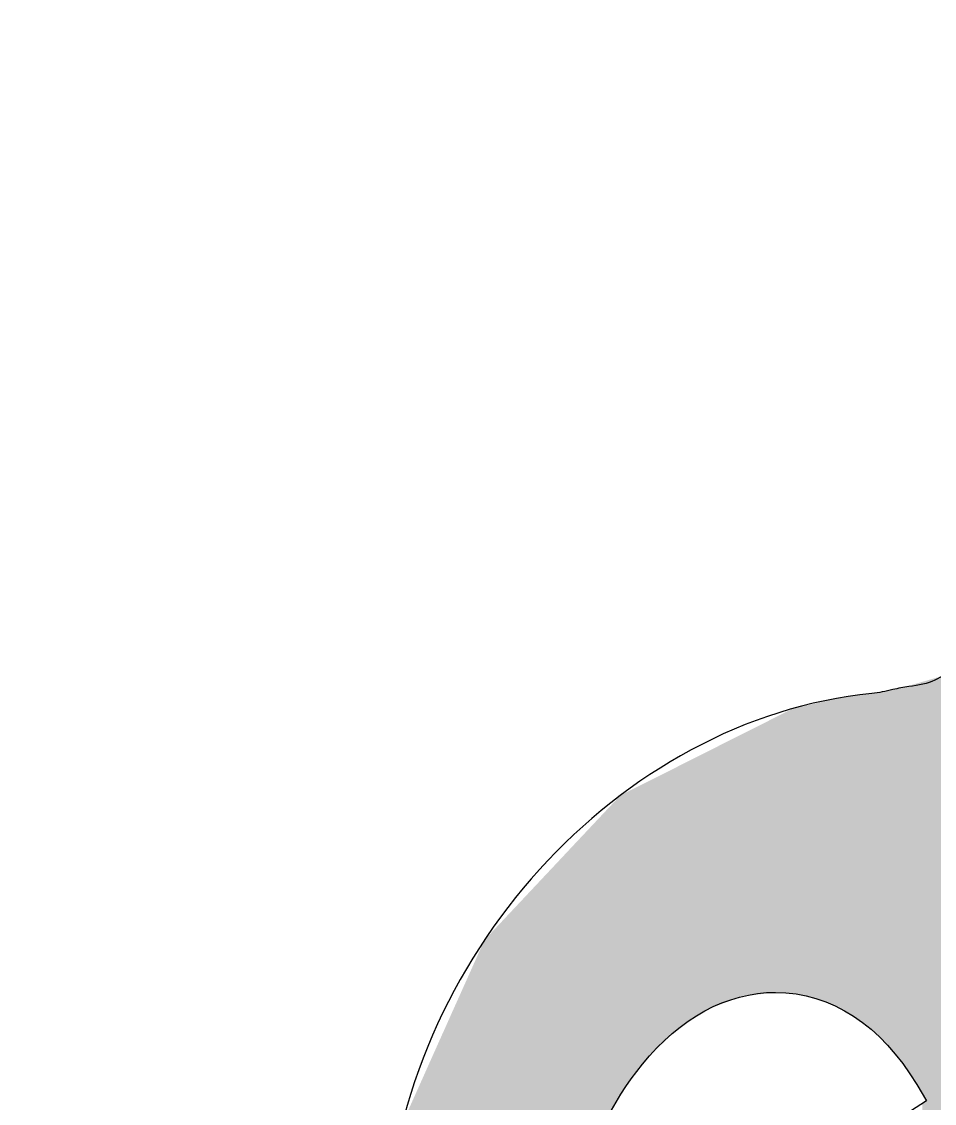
# Model space of a CAD drawing. Extents: x 274 to 390, y 552 to 644.
# Drawn here: x 273.97 to 297.15, y 616.78 to 644.26 of the extents above; entities that cross this region are included whole.
import ezdxf

# ---------------------------------------------------------------- set-up
doc = ezdxf.new("R2010")
doc.units = 0
doc.layers.add('LAYER_1', color=7, linetype='CONTINUOUS')

# ---------------------------------------------------------------- blocks, each defined once
blk = doc.blocks.new('*U1')
at = {"layer": 'LAYER_1', "color": 7}
for points in [[(296.937, 616.866), (296.84, 627.487), (296.937, 627.515)], [(296.94, 616.862), (296.937, 627.515), (296.94, 627.516)], [(296.937, 616.866), (296.937, 627.515), (296.94, 616.862)], [(297.349, 568.028), (296.94, 627.516), (297.349, 627.635)], [(296.94, 568.085), (296.94, 627.516), (297.349, 568.028)], [(295.774, 618.45), (295.704, 627.212), (295.774, 627.225)], [(295.807, 618.42), (295.774, 627.225), (295.807, 627.231)], [(295.774, 618.45), (295.774, 627.225), (295.807, 618.42)], [(295.846, 618.377), (295.807, 627.231), (295.846, 627.237)], [(295.807, 618.42), (295.807, 627.231), (295.846, 618.377)], [(295.853, 618.369), (295.846, 627.237), (295.853, 627.239)], [(295.846, 618.377), (295.846, 627.237), (295.853, 618.369)], [(295.88, 618.339), (295.853, 627.239), (295.88, 627.244)], [(295.853, 618.369), (295.853, 627.239), (295.88, 618.339)], [(295.904, 618.313), (295.88, 627.244), (295.904, 627.248)], [(295.88, 618.339), (295.88, 627.244), (295.904, 618.313)], [(295.911, 618.306), (295.904, 627.248), (295.911, 627.249)], [(295.904, 618.313), (295.904, 627.248), (295.911, 618.306)], [(295.945, 618.269), (295.911, 627.249), (295.945, 627.256)], [(295.911, 618.306), (295.911, 627.249), (295.945, 618.269)], [(295.992, 618.216), (295.945, 627.256), (295.992, 627.267)], [(295.945, 618.269), (295.945, 627.256), (295.992, 618.216)], [(296.011, 618.195), (295.992, 627.267), (296.011, 627.271)], [(295.992, 618.216), (295.992, 627.267), (296.011, 618.195)], [(296.025, 618.179), (296.011, 627.271), (296.025, 627.274)], [(296.011, 618.195), (296.011, 627.271), (296.025, 618.179)], [(296.092, 618.105), (296.025, 627.274), (296.092, 627.289)], [(296.025, 618.179), (296.025, 627.274), (296.092, 618.105)], [(296.103, 618.094), (296.092, 627.289), (296.103, 627.291)], [(296.092, 618.105), (296.092, 627.289), (296.103, 618.094)], [(296.117, 618.078), (296.103, 627.291), (296.117, 627.294)], [(296.103, 618.094), (296.103, 627.291), (296.117, 618.078)], [(296.122, 618.072), (296.117, 627.294), (296.122, 627.295)], [(296.117, 618.078), (296.117, 627.294), (296.122, 618.072)], [(296.146, 618.046), (296.122, 627.295), (296.146, 627.3)], [(296.122, 618.072), (296.122, 627.295), (296.146, 618.046)], [(296.182, 618.006), (296.146, 627.3), (296.182, 627.308)], [(296.146, 618.046), (296.146, 627.3), (296.182, 618.006)], [(296.2, 617.981), (296.182, 627.308), (296.2, 627.312)], [(296.182, 618.006), (296.182, 627.308), (296.2, 617.981)], [(296.219, 617.955), (296.2, 627.312), (296.219, 627.316)], [(296.2, 617.981), (296.2, 627.312), (296.219, 617.955)], [(296.235, 617.934), (296.219, 627.316), (296.235, 627.32)], [(296.219, 617.955), (296.219, 627.316), (296.235, 617.934)], [(296.322, 617.815), (296.235, 627.32), (296.322, 627.339)], [(296.235, 617.934), (296.235, 627.32), (296.322, 617.815)], [(296.333, 617.8), (296.322, 627.339), (296.333, 627.341)], [(296.322, 617.815), (296.322, 627.339), (296.333, 617.8)], [(296.357, 617.768), (296.333, 627.341), (296.357, 627.347)], [(296.333, 617.8), (296.333, 627.341), (296.357, 617.768)], [(296.367, 617.755), (296.357, 627.347), (296.367, 627.349)], [(296.357, 617.768), (296.357, 627.347), (296.367, 617.755)], [(296.391, 617.723), (296.367, 627.349), (296.391, 627.356)], [(296.367, 617.755), (296.367, 627.349), (296.391, 617.723)], [(296.413, 617.692), (296.391, 627.356), (296.413, 627.362)], [(296.391, 617.723), (296.391, 627.356), (296.413, 617.692)], [(296.441, 617.653), (296.413, 627.362), (296.441, 627.37)], [(296.413, 617.692), (296.413, 627.362), (296.441, 617.653)], [(296.485, 617.594), (296.441, 627.37), (296.485, 627.383)], [(296.441, 617.653), (296.441, 627.37), (296.485, 617.594)], [(296.502, 617.571), (296.485, 627.383), (296.502, 627.388)], [(296.485, 617.594), (296.485, 627.383), (296.502, 617.571)], [(296.53, 617.533), (296.502, 627.388), (296.53, 627.396)], [(296.502, 617.571), (296.502, 627.388), (296.53, 617.533)], [(296.582, 617.45), (296.53, 627.396), (296.582, 627.412)], [(296.53, 617.533), (296.53, 627.396), (296.582, 617.45)], [(296.627, 617.38), (296.582, 627.412), (296.627, 627.425)], [(296.582, 617.45), (296.582, 627.412), (296.627, 617.38)], [(296.661, 617.326), (296.627, 627.425), (296.661, 627.434)], [(296.627, 617.38), (296.627, 627.425), (296.661, 617.326)], [(296.693, 617.276), (296.661, 627.434), (296.693, 627.444)], [(296.661, 617.326), (296.661, 627.434), (296.693, 617.276)], [(296.705, 617.255), (296.693, 627.444), (296.705, 627.447)], [(296.693, 617.276), (296.693, 627.444), (296.705, 617.255)], [(296.723, 617.226), (296.705, 627.447), (296.723, 627.453)], [(296.705, 617.255), (296.705, 627.447), (296.723, 617.226)], [(296.792, 617.109), (296.723, 627.453), (296.792, 627.473)], [(296.723, 617.226), (296.723, 627.453), (296.792, 617.109)], [(296.84, 617.029), (296.792, 627.473), (296.84, 627.487)], [(296.792, 617.109), (296.792, 627.473), (296.84, 617.029)], [(296.84, 617.029), (296.84, 627.487), (296.937, 616.866)], [(294.168, 619.434), (294.124, 626.939), (294.168, 626.949)], [(294.229, 619.412), (294.168, 626.949), (294.229, 626.963)], [(294.168, 619.434), (294.168, 626.949), (294.229, 619.412)], [(294.268, 619.398), (294.229, 626.963), (294.268, 626.972)], [(294.229, 619.412), (294.229, 626.963), (294.268, 619.398)], [(294.361, 619.364), (294.268, 626.972), (294.361, 626.993)], [(294.268, 619.398), (294.268, 626.972), (294.361, 619.364)], [(294.361, 619.364), (294.361, 626.993), (294.363, 619.364)], [(294.363, 619.364), (294.361, 626.993), (294.363, 626.993)], [(294.403, 619.349), (294.363, 626.993), (294.403, 627.002)], [(294.363, 619.364), (294.363, 626.993), (294.403, 619.349)], [(294.518, 619.308), (294.403, 627.002), (294.518, 627.028)], [(294.403, 619.349), (294.403, 627.002), (294.518, 619.308)], [(294.542, 619.299), (294.518, 627.028), (294.542, 627.034)], [(294.518, 619.308), (294.518, 627.028), (294.542, 619.299)], [(294.546, 619.297), (294.542, 627.034), (294.546, 627.035)], [(294.542, 619.299), (294.542, 627.034), (294.546, 619.297)], [(294.631, 619.253), (294.546, 627.035), (294.631, 627.054)], [(294.546, 619.297), (294.546, 627.035), (294.631, 619.253)], [(294.663, 619.236), (294.631, 627.054), (294.663, 627.061)], [(294.631, 619.253), (294.631, 627.054), (294.663, 619.236)], [(294.698, 619.217), (294.663, 627.061), (294.698, 627.069)], [(294.663, 619.236), (294.663, 627.061), (294.698, 619.217)], [(294.703, 619.215), (294.698, 627.069), (294.703, 627.07)], [(294.698, 619.217), (294.698, 627.069), (294.703, 619.215)], [(294.756, 619.187), (294.703, 627.07), (294.756, 627.082)], [(294.703, 619.215), (294.703, 627.07), (294.756, 619.187)], [(294.76, 619.185), (294.756, 627.082), (294.76, 627.083)], [(294.756, 619.187), (294.756, 627.082), (294.76, 619.185)], [(294.836, 619.146), (294.76, 627.083), (294.836, 627.094)], [(294.76, 619.185), (294.76, 627.083), (294.836, 619.146)], [(294.845, 619.141), (294.836, 627.094), (294.845, 627.095)], [(294.836, 619.146), (294.836, 627.094), (294.845, 619.141)], [(294.985, 619.068), (294.845, 627.095), (294.985, 627.115)], [(294.845, 619.141), (294.845, 627.095), (294.985, 619.068)], [(295.017, 619.046), (294.985, 627.115), (295.017, 627.12)], [(294.985, 619.068), (294.985, 627.115), (295.017, 619.046)], [(295.137, 618.963), (295.017, 627.12), (295.137, 627.137)], [(295.017, 619.046), (295.017, 627.12), (295.137, 618.963)], [(295.163, 618.945), (295.137, 627.137), (295.163, 627.141)], [(295.137, 618.963), (295.137, 627.137), (295.163, 618.945)], [(295.199, 618.92), (295.163, 627.141), (295.199, 627.146)], [(295.163, 618.945), (295.163, 627.141), (295.163, 618.945)], [(295.163, 618.945), (295.163, 627.141), (295.163, 627.141)], [(295.163, 618.945), (295.163, 627.141), (295.199, 618.92)], [(295.29, 618.856), (295.199, 627.146), (295.29, 627.159)], [(295.199, 618.92), (295.199, 627.146), (295.29, 618.856)], [(295.312, 618.841), (295.29, 627.159), (295.312, 627.162)], [(295.29, 618.856), (295.29, 627.159), (295.312, 618.841)], [(295.333, 618.827), (295.312, 627.162), (295.333, 627.165)], [(295.312, 618.841), (295.312, 627.162), (295.333, 618.827)], [(295.355, 618.811), (295.333, 627.166), (295.355, 627.169)], [(295.333, 618.827), (295.333, 627.165), (295.333, 627.166)], [(295.333, 618.827), (295.333, 627.166), (295.355, 618.811)], [(295.333, 618.827), (295.333, 627.165), (295.333, 618.827)], [(295.364, 618.805), (295.355, 627.169), (295.364, 627.17)], [(295.355, 618.811), (295.355, 627.169), (295.364, 618.805)], [(295.371, 618.8), (295.364, 627.17), (295.371, 627.171)], [(295.364, 618.805), (295.364, 627.17), (295.364, 618.805)], [(295.364, 618.805), (295.364, 627.17), (295.364, 627.17)], [(295.364, 618.805), (295.364, 627.17), (295.371, 618.8)], [(295.391, 618.786), (295.371, 627.171), (295.391, 627.173)], [(295.371, 618.8), (295.371, 627.171), (295.391, 618.786)], [(295.408, 618.775), (295.391, 627.173), (295.408, 627.175)], [(295.391, 618.786), (295.391, 627.173), (295.408, 618.775)], [(295.408, 618.775), (295.408, 627.175), (295.409, 618.773)], [(295.409, 618.773), (295.408, 627.175), (295.409, 627.175)], [(295.442, 618.744), (295.409, 627.175), (295.442, 627.178)], [(295.409, 618.773), (295.409, 627.175), (295.409, 618.773)], [(295.409, 618.773), (295.409, 627.175), (295.409, 627.175)], [(295.409, 618.773), (295.409, 627.175), (295.442, 618.744)], [(295.506, 618.688), (295.442, 627.178), (295.506, 627.185)], [(295.442, 618.744), (295.442, 627.178), (295.506, 618.688)], [(295.57, 618.631), (295.506, 627.185), (295.57, 627.192)], [(295.506, 618.688), (295.506, 627.185), (295.57, 618.631)], [(295.573, 618.628), (295.57, 627.192), (295.573, 627.193)], [(295.57, 618.631), (295.57, 627.192), (295.573, 618.628)], [(295.597, 618.606), (295.573, 627.193), (295.597, 627.196)], [(295.573, 618.628), (295.573, 627.193), (295.597, 618.606)], [(295.597, 618.606), (295.597, 627.196), (295.604, 618.6)], [(295.604, 618.6), (295.597, 627.196), (295.604, 627.196)], [(295.632, 618.575), (295.604, 627.196), (295.632, 627.2)], [(295.604, 618.6), (295.604, 627.196), (295.632, 618.575)], [(295.64, 618.568), (295.632, 627.2), (295.64, 627.201)], [(295.632, 618.575), (295.632, 627.2), (295.64, 618.568)], [(295.656, 618.554), (295.64, 627.201), (295.656, 627.204)], [(295.64, 618.568), (295.64, 627.201), (295.656, 618.554)], [(295.674, 618.538), (295.656, 627.204), (295.674, 627.207)], [(295.656, 618.554), (295.656, 627.204), (295.674, 618.538)], [(295.702, 618.513), (295.674, 627.207), (295.702, 627.212)], [(295.674, 618.538), (295.674, 627.207), (295.702, 618.513)], [(295.702, 618.513), (295.702, 627.212), (295.704, 618.512)], [(295.704, 618.512), (295.702, 627.212), (295.704, 627.212)], [(295.704, 618.512), (295.704, 627.212), (295.774, 618.45)], [(293.301, 619.588), (293.264, 626.662), (293.301, 626.68)], [(293.396, 619.581), (293.301, 626.68), (293.396, 626.729)], [(293.301, 619.588), (293.301, 626.68), (293.396, 619.581)], [(293.405, 619.58), (293.396, 626.729), (293.405, 626.733)], [(293.396, 619.581), (293.396, 626.729), (293.405, 619.58)], [(293.416, 619.58), (293.405, 626.733), (293.416, 626.738)], [(293.405, 619.58), (293.405, 626.733), (293.416, 619.58)], [(293.425, 619.579), (293.416, 626.738), (293.425, 626.743)], [(293.416, 619.58), (293.416, 626.738), (293.425, 619.579)], [(293.438, 619.578), (293.425, 626.743), (293.438, 626.75)], [(293.425, 619.579), (293.425, 626.743), (293.438, 619.578)], [(293.468, 619.576), (293.438, 626.75), (293.468, 626.765)], [(293.438, 619.578), (293.438, 626.75), (293.468, 619.576)], [(293.506, 619.573), (293.468, 626.765), (293.506, 626.784)], [(293.468, 619.576), (293.468, 626.765), (293.506, 619.573)], [(293.553, 619.57), (293.506, 626.784), (293.553, 626.808)], [(293.506, 619.573), (293.506, 626.784), (293.553, 619.57)], [(293.561, 619.57), (293.553, 626.808), (293.561, 626.812)], [(293.553, 619.57), (293.553, 626.808), (293.561, 619.57)], [(293.579, 619.568), (293.561, 626.812), (293.579, 626.816)], [(293.561, 619.57), (293.561, 626.812), (293.579, 619.568)], [(293.604, 619.567), (293.579, 626.816), (293.604, 626.821)], [(293.579, 619.568), (293.579, 626.816), (293.604, 619.567)], [(293.645, 619.558), (293.604, 626.821), (293.645, 626.831)], [(293.604, 619.567), (293.604, 626.821), (293.645, 619.558)], [(293.837, 619.517), (293.645, 626.831), (293.837, 626.874)], [(293.645, 619.558), (293.645, 626.831), (293.837, 619.517)], [(293.878, 619.508), (293.837, 626.874), (293.878, 626.883)], [(293.837, 619.517), (293.837, 626.874), (293.878, 619.508)], [(293.961, 619.491), (293.878, 626.883), (293.961, 626.902)], [(293.878, 619.508), (293.878, 626.883), (293.961, 619.491)], [(293.987, 619.485), (293.961, 626.902), (293.987, 626.908)], [(293.961, 619.491), (293.961, 626.902), (293.987, 619.485)], [(293.987, 619.485), (293.987, 626.908), (293.988, 619.485)], [(293.988, 619.485), (293.987, 626.908), (293.988, 626.908)], [(293.991, 619.485), (293.988, 626.908), (293.991, 626.909)], [(293.988, 619.485), (293.988, 626.908), (293.991, 619.485)], [(293.996, 619.483), (293.991, 626.909), (293.996, 626.91)], [(293.991, 619.485), (293.991, 626.909), (293.996, 619.483)], [(294.022, 619.478), (293.996, 626.91), (294.022, 626.916)], [(293.996, 619.483), (293.996, 626.91), (294.022, 619.478)], [(294.052, 619.472), (294.022, 626.916), (294.052, 626.923)], [(294.022, 619.478), (294.022, 626.916), (294.052, 619.472)], [(294.081, 619.465), (294.052, 626.923), (294.081, 626.929)], [(294.052, 619.472), (294.052, 626.923), (294.081, 619.465)], [(294.106, 619.456), (294.081, 626.929), (294.106, 626.935)], [(294.081, 619.465), (294.081, 626.929), (294.106, 619.456)], [(294.124, 619.45), (294.106, 626.935), (294.124, 626.939)], [(294.106, 619.456), (294.106, 626.935), (294.124, 619.45)], [(294.124, 619.45), (294.124, 626.939), (294.168, 619.434)], [(292.795, 619.561), (292.547, 626.3), (292.795, 626.425)], [(292.886, 619.573), (292.795, 626.425), (292.886, 626.471)], [(292.795, 619.561), (292.795, 626.425), (292.886, 619.573)], [(293.094, 619.598), (292.886, 626.471), (293.094, 626.576)], [(292.886, 619.573), (292.886, 626.471), (293.094, 619.598)], [(293.114, 619.601), (293.094, 626.576), (293.114, 626.586)], [(293.094, 619.598), (293.094, 626.576), (293.114, 619.601)], [(293.264, 619.59), (293.114, 626.586), (293.264, 626.662)], [(293.114, 619.601), (293.114, 626.586), (293.264, 619.59)], [(293.264, 619.59), (293.264, 626.662), (293.301, 619.588)], [(292.258, 619.495), (291.846, 625.948), (292.258, 626.155)], [(292.298, 619.5), (292.258, 626.155), (292.298, 626.175)], [(292.258, 619.495), (292.258, 626.155), (292.298, 619.5)], [(292.311, 619.502), (292.298, 626.175), (292.311, 626.182)], [(292.298, 619.5), (292.298, 626.175), (292.311, 619.502)], [(292.547, 619.531), (292.311, 626.182), (292.547, 626.3)], [(292.311, 619.502), (292.311, 626.182), (292.547, 619.531)], [(292.547, 619.531), (292.547, 626.3), (292.795, 619.561)], [(291.676, 619.278), (291.611, 625.829), (291.676, 625.862)], [(291.717, 619.293), (291.676, 625.862), (291.717, 625.883)], [(291.676, 619.278), (291.676, 625.862), (291.717, 619.293)], [(291.779, 619.316), (291.717, 625.883), (291.779, 625.914)], [(291.717, 619.293), (291.717, 625.883), (291.779, 619.316)], [(291.846, 619.341), (291.779, 625.914), (291.846, 625.948)], [(291.779, 619.316), (291.779, 625.914), (291.846, 619.341)], [(291.846, 619.341), (291.846, 625.948), (292.258, 619.495)], [(291.144, 619.002), (290.871, 625.456), (291.144, 625.594)], [(291.268, 619.082), (291.144, 625.594), (291.268, 625.657)], [(291.144, 619.002), (291.144, 625.594), (291.268, 619.082)], [(291.428, 619.185), (291.268, 625.657), (291.428, 625.737)], [(291.268, 619.082), (291.268, 625.657), (291.428, 619.185)], [(291.556, 619.233), (291.428, 625.737), (291.556, 625.801)], [(291.428, 619.185), (291.428, 625.737), (291.556, 619.233)], [(291.611, 619.253), (291.556, 625.801), (291.611, 625.829)], [(291.556, 619.233), (291.556, 625.801), (291.611, 619.253)], [(291.611, 619.253), (291.611, 625.829), (291.676, 619.278)], [(290.625, 618.663), (290.254, 625.145), (290.625, 625.332)], [(290.642, 618.68), (290.625, 625.332), (290.642, 625.341)], [(290.625, 618.663), (290.625, 625.332), (290.642, 618.68)], [(290.871, 618.827), (290.642, 625.341), (290.871, 625.456)], [(290.642, 618.68), (290.642, 625.341), (290.871, 618.827)], [(290.871, 618.827), (290.871, 625.456), (291.144, 619.002)], [(290.038, 618.104), (289.916, 624.976), (290.038, 625.037)], [(290.139, 618.2), (290.038, 625.037), (290.139, 625.088)], [(290.038, 618.104), (290.038, 625.037), (290.139, 618.2)], [(290.248, 618.304), (290.139, 625.088), (290.248, 625.143)], [(290.139, 618.2), (290.139, 625.088), (290.248, 618.304)], [(290.254, 618.31), (290.248, 625.143), (290.254, 625.145)], [(290.248, 618.304), (290.248, 625.143), (290.254, 618.31)], [(290.254, 618.31), (290.254, 625.145), (290.625, 618.663)], [(289.487, 617.449), (289.319, 624.675), (289.487, 624.759)], [(289.511, 617.481), (289.487, 624.759), (289.511, 624.771)], [(289.487, 617.449), (289.487, 624.759), (289.511, 617.481)], [(289.691, 617.716), (289.511, 624.771), (289.691, 624.862)], [(289.511, 617.481), (289.511, 624.771), (289.691, 617.716)], [(289.747, 617.788), (289.691, 624.862), (289.747, 624.89)], [(289.691, 617.716), (289.691, 624.862), (289.747, 617.788)], [(289.916, 617.989), (289.747, 624.89), (289.916, 624.976)], [(289.747, 617.788), (289.747, 624.89), (289.916, 617.989)], [(289.916, 617.989), (289.916, 624.976), (290.038, 618.104)], [(289.174, 616.969), (289.048, 624.468), (289.174, 624.602)], [(289.205, 617.016), (289.174, 624.602), (289.205, 624.617)], [(289.174, 616.969), (289.174, 624.602), (289.205, 617.016)], [(289.319, 617.191), (289.205, 624.617), (289.319, 624.675)], [(289.205, 617.016), (289.205, 624.617), (289.319, 617.191)], [(289.319, 617.191), (289.319, 624.675), (289.487, 617.449)], [(289.009, 616.714), (288.793, 624.196), (289.009, 624.425)], [(289.048, 616.775), (289.009, 624.425), (289.048, 624.468)], [(289.009, 616.714), (289.009, 624.425), (289.048, 616.775)], [(289.048, 616.775), (289.048, 624.468), (289.174, 616.969)], [(288.607, 615.93), (288.46, 623.841), (288.607, 623.998)], [(288.653, 616.018), (288.607, 623.998), (288.653, 624.046)], [(288.607, 615.93), (288.607, 623.998), (288.653, 616.018)], [(288.688, 616.087), (288.653, 624.046), (288.688, 624.084)], [(288.653, 616.018), (288.653, 624.046), (288.688, 616.087)], [(288.793, 616.292), (288.688, 624.084), (288.793, 624.196)], [(288.688, 616.087), (288.688, 624.084), (288.793, 616.292)], [(288.793, 616.292), (288.793, 624.196), (289.009, 616.714)], [(288.285, 615.103), (288.251, 623.619), (288.285, 623.655)], [(288.327, 615.212), (288.285, 623.655), (288.327, 623.7)], [(288.285, 615.103), (288.285, 623.655), (288.327, 615.212)], [(288.46, 615.552), (288.327, 623.7), (288.46, 623.841)], [(288.327, 615.212), (288.327, 623.7), (288.46, 615.552)], [(288.46, 615.552), (288.46, 623.841), (288.607, 615.93)], [(288.042, 614.24), (288.011, 623.364), (288.042, 623.396)], [(288.048, 614.261), (288.042, 623.396), (288.048, 623.402)], [(288.042, 614.24), (288.042, 623.396), (288.048, 614.261)], [(288.076, 614.363), (288.048, 623.402), (288.076, 623.433)], [(288.048, 614.261), (288.048, 623.402), (288.076, 614.363)], [(288.21, 614.838), (288.076, 623.433), (288.21, 623.575)], [(288.076, 614.363), (288.076, 623.433), (288.21, 614.838)], [(288.251, 614.983), (288.21, 623.575), (288.251, 623.619)], [(288.21, 614.838), (288.21, 623.575), (288.251, 614.983)], [(288.251, 614.983), (288.251, 623.619), (288.285, 615.103)], [(287.802, 572.483), (287.686, 623.017), (287.802, 623.141)], [(287.809, 612.512), (287.802, 623.141), (287.809, 623.148)], [(287.802, 612.433), (287.802, 623.141), (287.809, 612.512)], [(287.88, 613.348), (287.809, 623.148), (287.88, 623.224)], [(287.809, 612.512), (287.809, 623.148), (287.88, 613.348)], [(287.902, 613.469), (287.88, 623.224), (287.902, 623.248)], [(287.88, 613.348), (287.88, 623.224), (287.902, 613.469)], [(287.977, 613.88), (287.902, 623.248), (287.977, 623.327)], [(287.902, 613.469), (287.902, 623.248), (287.977, 613.88)], [(287.982, 613.912), (287.977, 623.327), (287.982, 623.333)], [(287.977, 613.88), (287.977, 623.327), (287.982, 613.912)], [(288.011, 614.071), (287.982, 623.333), (288.011, 623.364)], [(287.982, 613.912), (287.982, 623.333), (288.011, 614.071)], [(288.011, 614.071), (288.011, 623.364), (288.042, 614.24)], [(287.686, 572.573), (286.169, 621.403), (287.686, 623.017)], [(287.686, 572.573), (287.686, 623.017), (287.802, 572.483)], [(286.169, 574.174), (285.727, 620.932), (286.169, 621.403)], [(286.169, 574.174), (286.169, 621.403), (287.686, 572.573)], [(285.727, 574.905), (285.054, 619.428), (285.727, 620.932)], [(285.727, 574.905), (285.727, 620.932), (286.169, 574.174)], [(285.054, 576.018), (284.888, 619.059), (285.054, 619.428)], [(285.054, 576.018), (285.054, 619.428), (285.727, 574.905)], [(284.888, 589.792), (284.701, 618.639), (284.888, 619.059)], [(284.888, 576.466), (284.888, 619.059), (285.054, 576.018)], [(284.611, 589.861), (284.366, 617.891), (284.611, 618.439)], [(284.666, 589.867), (284.611, 618.439), (284.666, 618.563)], [(284.611, 589.861), (284.611, 618.439), (284.666, 589.867)], [(284.701, 589.87), (284.666, 618.563), (284.701, 618.639)], [(284.666, 589.867), (284.666, 618.563), (284.701, 589.87)], [(284.701, 589.87), (284.701, 618.639), (284.888, 589.792)], [(284.366, 606.211), (284.289, 617.72), (284.366, 617.891)], [(284.366, 589.837), (284.366, 617.891), (284.611, 589.861)], [(284.242, 606.698), (284.007, 617.089), (284.242, 617.613)], [(284.245, 606.689), (284.242, 617.613), (284.245, 617.62)], [(284.242, 606.698), (284.242, 617.613), (284.245, 606.689)], [(284.289, 606.546), (284.245, 617.62), (284.289, 617.72)], [(284.245, 606.689), (284.245, 617.62), (284.289, 606.546)], [(284.289, 606.546), (284.289, 617.72), (284.366, 606.211)], [(284.007, 607.434), (283.991, 617.053), (284.007, 617.089)], [(284.007, 607.434), (284.007, 617.089), (284.242, 606.698)], [(283.876, 608.034), (283.638, 616.265), (283.876, 616.797)], [(283.975, 607.535), (283.876, 616.797), (283.975, 617.018)], [(283.876, 608.034), (283.876, 616.797), (283.975, 607.535)], [(283.991, 607.485), (283.975, 617.018), (283.991, 617.053)], [(283.975, 607.535), (283.975, 617.018), (283.991, 607.485)], [(283.991, 607.485), (283.991, 617.053), (284.007, 607.434)], [(296.937, 568.086), (296.84, 616.772), (296.937, 616.835)], [(296.94, 568.085), (296.937, 616.835), (296.94, 616.862)], [(296.937, 568.086), (296.937, 616.835), (296.94, 568.085)]]:
    blk.add_solid(points, dxfattribs=at)

msp = doc.modelspace()

# ---------------------------------------------------------------- linework, layer by layer
at = {"layer": 'LAYER_1'}
for points, knots in [([(327.292, 551.62), (324.004, 551.62), (320.723, 552.821), (317.538, 555.191), (316.349, 556.075), (315.288, 557.216), (314.263, 558.318), (313.873, 558.738), (313.482, 559.157), (313.085, 559.565), (312.366, 560.302), (311.658, 561.05), (310.951, 561.799), (310.096, 562.702), (309.241, 563.606), (308.366, 564.49), (307.936, 564.925), (307.311, 565.192), (306.455, 565.311), (306.455, 565.311), (305.478, 565.445), (305.478, 565.445), (305.478, 565.445), (306.39, 563.751), (306.524, 563.508), (307.054, 562.551), (307.132, 561.538), (306.744, 560.656), (306.359, 559.779), (305.566, 559.156), (304.512, 558.902), (304.077, 558.797), (303.644, 558.743), (303.226, 558.743), (301.301, 558.743), (299.846, 559.846), (299.334, 561.693), (298.958, 563.054), (299.006, 564.593), (299.053, 566.082), (299.076, 566.839), (299.109, 567.894), (297.612, 567.982), (294.12, 568.189), (290.903, 569.704), (287.486, 572.75), (285.411, 574.6), (284.214, 577.168), (283.718, 580.835), (283.293, 583.98), (283.577, 586.612), (284.611, 589.119), (284.611, 589.119), (284.93, 589.894), (284.93, 589.894), (284.93, 589.894), (283.74, 589.773), (283.74, 589.773), (283.562, 589.758), (283.474, 589.747), (283.389, 589.726), (282.666, 589.541), (282.156, 589.455), (281.785, 589.455), (281.401, 589.455), (281.268, 589.548), (281.201, 589.617), (280.902, 589.929), (280.918, 590.966), (280.956, 591.914), (280.983, 592.583), (280.931, 593.104), (280.588, 593.469), (280.234, 593.849), (279.684, 593.913), (279.193, 593.927), (279.193, 593.927), (278.991, 593.932), (278.991, 593.932), (278.03, 593.952), (277.472, 594.004), (277.177, 594.834), (277.026, 595.255), (276.584, 595.397), (276.194, 595.522), (276.002, 595.583), (275.785, 595.653), (275.683, 595.732), (275.525, 595.854), (275.349, 595.979), (275.169, 596.104), (274.707, 596.429), (274.074, 596.874), (274.03, 597.182), (273.974, 597.574), (274.083, 598.16), (275.676, 598.72), (276.394, 598.972), (277.117, 599.308), (277.376, 600.384), (277.428, 600.427), (277.83, 600.629), (278.212, 600.694), (280.833, 601.14), (281.012, 601.346), (281.02, 603.855), (281.024, 605.375), (281.187, 605.375), (281.458, 605.375), (281.779, 605.375), (282.279, 605.253), (282.725, 605.133), (282.993, 605.062), (283.217, 605.026), (283.409, 605.026), (283.861, 605.026), (284.098, 605.225), (284.217, 605.392), (284.502, 605.789), (284.365, 606.334), (284.238, 606.709), (283.436, 609.071), (283.105, 611.319), (283.228, 613.582), (283.598, 620.445), (289.131, 626.55), (295.561, 627.191), (295.74, 627.209), (295.917, 627.249), (296.093, 627.29), (296.229, 627.321), (296.364, 627.354), (296.502, 627.368), (297.014, 627.417), (297.374, 627.582), (297.602, 627.869), (297.919, 628.267), (297.896, 628.807), (297.841, 629.233), (297.841, 629.233), (297.758, 629.837), (297.758, 629.837), (297.598, 630.98), (297.433, 632.162), (297.654, 633.192), (298.133, 635.417), (299.576, 636.693), (301.612, 636.693), (302.537, 636.693), (303.527, 636.422), (304.476, 635.908), (305.402, 635.407), (305.582, 634.36), (305.569, 633.57), (305.561, 633.046), (305.527, 632.522), (305.49, 631.936), (305.49, 631.936), (305.384, 630.121), (305.384, 630.121), (305.384, 630.121), (306.177, 630.562), (306.177, 630.562), (307.966, 631.558), (309.43, 632.91), (310.784, 634.816), (313.017, 637.961), (315.486, 640.356), (318.331, 642.139), (320.604, 643.563), (323.096, 644.255), (325.948, 644.255), (326.79, 644.255), (327.683, 644.193), (328.601, 644.071), (332.911, 643.496), (337.137, 641.75), (341.9, 638.578), (341.9, 638.578), (342.293, 638.316), (342.293, 638.316), (342.293, 638.316), (343.104, 639.388), (343.368, 639.731), (343.954, 640.496), (344.56, 641.287), (345.118, 642.093), (345.708, 642.943), (346.734, 643.493), (347.732, 643.493), (348.088, 643.493), (348.422, 643.424), (348.723, 643.287), (349.083, 643.123), (349.312, 642.928), (349.367, 642.737), (349.407, 642.597), (349.357, 642.421), (349.22, 642.213), (347.28, 639.279), (347.258, 636.108), (349.151, 632.52), (349.453, 631.949), (349.742, 631.372), (350.031, 630.795), (350.031, 630.795), (350.576, 629.713), (350.576, 629.713), (350.576, 629.713), (351.6, 629.824), (351.6, 629.824), (351.6, 629.824), (351.815, 630.5), (351.871, 630.686), (351.991, 631.087), (352.104, 631.467), (352.258, 631.826), (352.323, 631.979), (352.383, 632.136), (352.443, 632.293), (352.802, 633.231), (353.029, 633.72), (353.874, 633.72), (353.874, 633.72), (354.021, 633.715), (354.022, 633.715), (354.488, 633.715), (354.806, 634.042), (355.085, 634.329), (355.085, 634.329), (355.221, 634.466), (355.221, 634.466), (355.649, 634.88), (356.098, 635.099), (356.518, 635.099), (357.067, 635.099), (357.59, 634.716), (357.99, 634.023), (358.673, 632.837), (359.483, 631.751), (360.113, 630.937), (360.347, 630.635), (360.763, 630.635), (360.899, 630.635), (361.184, 630.635), (361.472, 630.691), (361.583, 630.716), (362.825, 630.989), (364.031, 631.128), (365.166, 631.128), (367.875, 631.128), (370.344, 630.332), (372.505, 628.763), (375.34, 626.702), (378.185, 624.003), (377.786, 619.611), (377.47, 616.143), (375.975, 613.159), (373.215, 610.49), (373.215, 610.49), (372.793, 610.082), (372.793, 610.082), (372.793, 610.082), (373.263, 609.73), (373.263, 609.73), (373.658, 609.434), (374.069, 609.157), (374.476, 608.884), (375.352, 608.295), (376.179, 607.74), (376.788, 607.022), (377.91, 605.7), (379.159, 605.429), (380.688, 605.429), (380.923, 605.429), (381.165, 605.435), (381.413, 605.442), (383.359, 605.5), (389.5, 605.442), (389.5, 605.442), (389.5, 605.442), (389.5, 591.159), (389.5, 591.159), (389.5, 591.159), (382.038, 591.159), (381.52, 591.159), (380.263, 591.159), (378.63, 590.985), (377.148, 589.627), (376.54, 589.069), (375.802, 588.648), (375.02, 588.203), (374.655, 587.995), (374.291, 587.787), (373.94, 587.565), (373.404, 587.227), (373.133, 586.854), (373.11, 586.424), (373.078, 585.826), (373.562, 585.371), (373.929, 585.081), (374.587, 584.562), (375.212, 583.992), (375.79, 583.453), (377.634, 581.731), (378.542, 578.985), (378.28, 575.916), (377.964, 572.216), (376.006, 568.674), (373.291, 566.894), (371.129, 565.477), (368.803, 564.787), (366.179, 564.787), (365.094, 564.787), (363.972, 564.901), (362.75, 565.138), (362.202, 565.243), (361.658, 565.371), (361.093, 565.505), (361.093, 565.505), (359.816, 565.799), (359.816, 565.799), (359.816, 565.799), (359.581, 565.076), (359.581, 565.076), (359.238, 563.998), (359, 563.382), (358.092, 563.247), (357.74, 563.196), (357.566, 562.887), (357.44, 562.66), (357.44, 562.66), (357.381, 562.56), (357.381, 562.56), (356.96, 561.879), (356.626, 561.785), (356.329, 561.785), (356.061, 561.785), (355.717, 561.87), (355.216, 562.062), (353.488, 562.719), (352.42, 563.912), (351.646, 566.053), (351.646, 566.053), (351.229, 567.204), (351.229, 567.204), (351.229, 567.204), (350.721, 566.091), (350.721, 566.091), (348.927, 562.164), (347.468, 558.285), (349.29, 553.999), (349.353, 553.852), (349.438, 553.7), (349.527, 553.548), (349.851, 552.993), (349.872, 552.896), (349.484, 552.633), (349.094, 552.367), (348.619, 552.215), (348.181, 552.215), (347.882, 552.215), (347.463, 552.285), (347.161, 552.621), (346.906, 552.903), (346.632, 553.173), (346.358, 553.443), (345.524, 554.265), (344.737, 555.04), (344.501, 556.178), (344.458, 556.388), (344.368, 556.563), (344.273, 556.75), (344.231, 556.833), (344.185, 556.925), (344.138, 557.029), (344.138, 557.029), (343.909, 557.537), (343.909, 557.537), (343.909, 557.537), (342.635, 556.799), (342.635, 556.799), (342.071, 556.477), (341.528, 556.166), (341.003, 555.828), (337.478, 553.562), (333.346, 552.171), (328.72, 551.693), (328.245, 551.645), (327.765, 551.62), (327.292, 551.62)], [0, 0, 0, 0, 1, 1, 1, 2, 2, 2, 3, 3, 3, 4, 4, 4, 5, 5, 5, 6, 6, 6, 7, 7, 7, 8, 8, 8, 9, 9, 9, 10, 10, 10, 11, 11, 11, 12, 12, 12, 13, 13, 13, 14, 14, 14, 15, 15, 15, 16, 16, 16, 17, 17, 17, 18, 18, 18, 19, 19, 19, 20, 20, 20, 21, 21, 21, 22, 22, 22, 23, 23, 23, 24, 24, 24, 25, 25, 25, 26, 26, 26, 27, 27, 27, 28, 28, 28, 29, 29, 29, 30, 30, 30, 31, 31, 31, 32, 32, 32, 33, 33, 33, 34, 34, 34, 35, 35, 35, 36, 36, 36, 37, 37, 37, 38, 38, 38, 39, 39, 39, 40, 40, 40, 41, 41, 41, 42, 42, 42, 43, 43, 43, 44, 44, 44, 45, 45, 45, 46, 46, 46, 47, 47, 47, 48, 48, 48, 49, 49, 49, 50, 50, 50, 51, 51, 51, 52, 52, 52, 53, 53, 53, 54, 54, 54, 55, 55, 55, 56, 56, 56, 57, 57, 57, 58, 58, 58, 59, 59, 59, 60, 60, 60, 61, 61, 61, 62, 62, 62, 63, 63, 63, 64, 64, 64, 65, 65, 65, 66, 66, 66, 67, 67, 67, 68, 68, 68, 69, 69, 69, 70, 70, 70, 71, 71, 71, 72, 72, 72, 73, 73, 73, 74, 74, 74, 75, 75, 75, 76, 76, 76, 77, 77, 77, 78, 78, 78, 79, 79, 79, 80, 80, 80, 81, 81, 81, 82, 82, 82, 83, 83, 83, 84, 84, 84, 85, 85, 85, 86, 86, 86, 87, 87, 87, 88, 88, 88, 89, 89, 89, 90, 90, 90, 91, 91, 91, 92, 92, 92, 93, 93, 93, 94, 94, 94, 95, 95, 95, 96, 96, 96, 97, 97, 97, 98, 98, 98, 99, 99, 99, 100, 100, 100, 101, 101, 101, 102, 102, 102, 103, 103, 103, 104, 104, 104, 105, 105, 105, 106, 106, 106, 107, 107, 107, 108, 108, 108, 109, 109, 109, 110, 110, 110, 111, 111, 111, 112, 112, 112, 113, 113, 113, 114, 114, 114, 115, 115, 115, 116, 116, 116, 117, 117, 117, 118, 118, 118, 119, 119, 119, 120, 120, 120, 121, 121, 121, 122, 122, 122, 123, 123, 123, 124, 124, 124, 125, 125, 125, 126, 126, 126, 127, 127, 127, 128, 128, 128, 129, 129, 129, 130, 130, 130, 130]), ([(293.114, 619.601), (291.886, 619.601), (290.686, 618.952), (289.735, 617.774), (288.169, 615.834), (287.505, 613.182), (287.912, 610.498), (288.308, 607.884), (289.682, 605.616), (291.681, 604.275), (292.368, 603.813), (293.312, 603.754), (294.057, 603.754), (294.228, 603.754), (294.395, 603.758), (294.556, 603.762), (295.212, 603.78), (295.487, 604.11), (295.593, 604.305), (295.739, 604.573), (295.826, 605.036), (295.409, 605.72), (295.409, 605.72), (295.333, 605.845), (295.333, 605.845), (294.815, 606.693), (294.281, 607.57), (293.956, 608.478), (292.815, 611.66), (293.433, 614.163), (295.844, 616.127), (295.997, 616.252), (296.169, 616.354), (296.322, 616.445), (296.322, 616.445), (296.545, 616.582), (296.545, 616.582), (296.545, 616.582), (296.951, 616.844), (296.951, 616.844), (296.951, 616.844), (296.703, 617.258), (296.703, 617.258), (295.801, 618.769), (294.526, 619.601), (293.114, 619.601)], [0, 0, 0, 0, 1, 1, 1, 2, 2, 2, 3, 3, 3, 4, 4, 4, 5, 5, 5, 6, 6, 6, 7, 7, 7, 8, 8, 8, 9, 9, 9, 10, 10, 10, 11, 11, 11, 12, 12, 12, 13, 13, 13, 14, 14, 14, 15, 15, 15, 15])]:
    msp.add_open_spline(points, degree=3, knots=knots, dxfattribs=at)

# ---------------------------------------------------------------- block references
at = {"layer": 'LAYER_1', "color": 7}
msp.add_blockref('*U1', (0, 0), dxfattribs=at)

doc.saveas('drawing.dxf')
